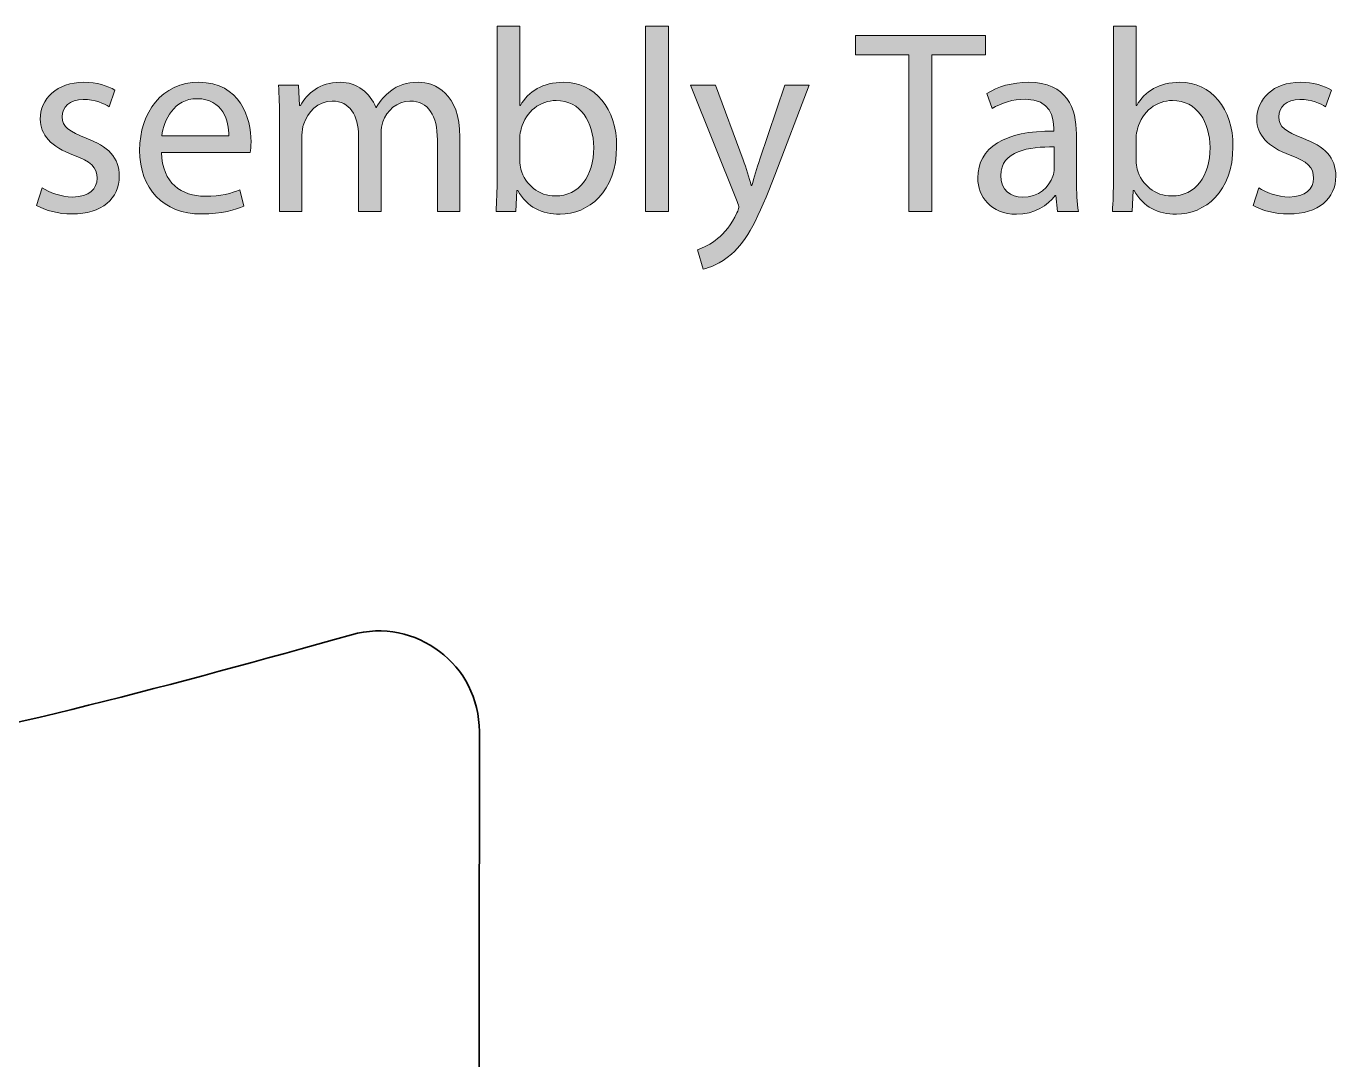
# Model space of a CAD drawing. Header units: inches. Extents: x 44 to 895, y -554 to -47.
# Drawn here: x 413.3 to 478.4, y -211.5 to -160.1 of the extents above; entities that cross this region are included whole.
import ezdxf

# ---------------------------------------------------------------- set-up
doc = ezdxf.new("R2010")
doc.units = ezdxf.units.IN
doc.header["$MEASUREMENT"] = 0
doc.layers.add('Layer 1', color=7, linetype='Continuous')

# ---------------------------------------------------------------- blocks, each defined once
blk = doc.blocks.new('block 7')
at = {"layer": 'Layer 1', "true_color": 0x231f20}
h = blk.add_hatch(color=179, dxfattribs=at)
h.dxf.hatch_style = 2
edge = h.paths.add_edge_path()
edge.add_spline(control_points=[(436.667, -169.345), (436.693, -168.917), (436.719, -168.282), (436.719, -167.725), (436.719, -167.725), (436.719, -160.142), (436.719, -160.142), (436.719, -160.142), (437.847, -160.142), (437.847, -160.142), (437.847, -160.142), (437.847, -164.082), (437.847, -164.082), (437.847, -164.082), (437.873, -164.082), (437.873, -164.082), (438.275, -163.382), (439.001, -162.929), (440.012, -162.929), (441.567, -162.929), (442.669, -164.225), (442.656, -166.131), (442.656, -168.373), (441.243, -169.488), (439.843, -169.488), (438.936, -169.488), (438.21, -169.138), (437.743, -168.308), (437.743, -168.308), (437.704, -168.308), (437.704, -168.308), (437.704, -168.308), (437.653, -169.345), (437.653, -169.345), (437.653, -169.345), (436.667, -169.345), (436.667, -169.345)], knot_values=[0, 0, 0, 0, 1, 1, 1, 2, 2, 2, 3, 3, 3, 4, 4, 4, 5, 5, 5, 6, 6, 6, 7, 7, 7, 8, 8, 8, 9, 9, 9, 10, 10, 10, 11, 11, 11, 12, 12, 12, 12], degree=3, periodic=1)
edge = h.paths.add_edge_path()
edge.add_spline(control_points=[(437.847, -166.831), (437.847, -166.973), (437.873, -167.116), (437.899, -167.245), (438.119, -168.036), (438.78, -168.58), (439.61, -168.58), (440.802, -168.58), (441.515, -167.608), (441.515, -166.17), (441.515, -164.912), (440.867, -163.836), (439.649, -163.836), (438.871, -163.836), (438.145, -164.368), (437.912, -165.236), (437.886, -165.366), (437.847, -165.522), (437.847, -165.703), (437.847, -165.703), (437.847, -166.831), (437.847, -166.831)], knot_values=[0, 0, 0, 0, 1, 1, 1, 2, 2, 2, 3, 3, 3, 4, 4, 4, 5, 5, 5, 6, 6, 6, 7, 7, 7, 7], degree=3, periodic=1)
h = blk.add_hatch(color=179, dxfattribs=at)
h.dxf.hatch_style = 2
h.paths.add_polyline_path([(444.096, -160.142), (445.237, -160.142), (445.237, -169.345), (444.096, -169.345)])
h = blk.add_hatch(color=179, dxfattribs=at)
h.dxf.hatch_style = 2
h.paths.add_polyline_path([(457.177, -161.568), (454.52, -161.568), (454.52, -160.609), (460.988, -160.609), (460.988, -161.568), (458.318, -161.568), (458.318, -169.345), (457.177, -169.345)])
h = blk.add_hatch(color=179, dxfattribs=at)
h.dxf.hatch_style = 2
edge = h.paths.add_edge_path()
edge.add_spline(control_points=[(467.289, -169.345), (467.315, -168.917), (467.341, -168.282), (467.341, -167.725), (467.341, -167.725), (467.341, -160.142), (467.341, -160.142), (467.341, -160.142), (468.469, -160.142), (468.469, -160.142), (468.469, -160.142), (468.469, -164.082), (468.469, -164.082), (468.469, -164.082), (468.495, -164.082), (468.495, -164.082), (468.897, -163.382), (469.623, -162.929), (470.634, -162.929), (472.189, -162.929), (473.291, -164.225), (473.278, -166.131), (473.278, -168.373), (471.865, -169.488), (470.465, -169.488), (469.558, -169.488), (468.832, -169.138), (468.365, -168.308), (468.365, -168.308), (468.326, -168.308), (468.326, -168.308), (468.326, -168.308), (468.275, -169.345), (468.275, -169.345), (468.275, -169.345), (467.289, -169.345), (467.289, -169.345)], knot_values=[0, 0, 0, 0, 1, 1, 1, 2, 2, 2, 3, 3, 3, 4, 4, 4, 5, 5, 5, 6, 6, 6, 7, 7, 7, 8, 8, 8, 9, 9, 9, 10, 10, 10, 11, 11, 11, 12, 12, 12, 12], degree=3, periodic=1)
edge = h.paths.add_edge_path()
edge.add_spline(control_points=[(468.469, -166.831), (468.469, -166.973), (468.495, -167.116), (468.521, -167.245), (468.741, -168.036), (469.402, -168.58), (470.232, -168.58), (471.424, -168.58), (472.137, -167.608), (472.137, -166.17), (472.137, -164.912), (471.489, -163.836), (470.271, -163.836), (469.493, -163.836), (468.767, -164.368), (468.534, -165.236), (468.508, -165.366), (468.469, -165.522), (468.469, -165.703), (468.469, -165.703), (468.469, -166.831), (468.469, -166.831)], knot_values=[0, 0, 0, 0, 1, 1, 1, 2, 2, 2, 3, 3, 3, 4, 4, 4, 5, 5, 5, 6, 6, 6, 7, 7, 7, 7], degree=3, periodic=1)
h = blk.add_hatch(color=179, dxfattribs=at)
h.dxf.hatch_style = 2
edge = h.paths.add_edge_path()
edge.add_spline(control_points=[(414.122, -168.179), (414.459, -168.399), (415.055, -168.632), (415.626, -168.632), (416.455, -168.632), (416.844, -168.218), (416.844, -167.699), (416.844, -167.154), (416.52, -166.856), (415.678, -166.545), (414.55, -166.144), (414.018, -165.522), (414.018, -164.769), (414.018, -163.759), (414.835, -162.929), (416.183, -162.929), (416.818, -162.929), (417.376, -163.11), (417.726, -163.318), (417.726, -163.318), (417.44, -164.147), (417.44, -164.147), (417.194, -163.992), (416.741, -163.784), (416.157, -163.784), (415.483, -163.784), (415.107, -164.173), (415.107, -164.64), (415.107, -165.158), (415.483, -165.392), (416.3, -165.703), (417.389, -166.118), (417.946, -166.662), (417.946, -167.595), (417.946, -168.697), (417.09, -169.475), (415.6, -169.475), (414.913, -169.475), (414.278, -169.306), (413.837, -169.047), (413.837, -169.047), (414.122, -168.179), (414.122, -168.179)], knot_values=[0, 0, 0, 0, 1, 1, 1, 2, 2, 2, 3, 3, 3, 4, 4, 4, 5, 5, 5, 6, 6, 6, 7, 7, 7, 8, 8, 8, 9, 9, 9, 10, 10, 10, 11, 11, 11, 12, 12, 12, 13, 13, 13, 14, 14, 14, 14], degree=3, periodic=1)
h = blk.add_hatch(color=179, dxfattribs=at)
h.dxf.hatch_style = 2
edge = h.paths.add_edge_path()
edge.add_spline(control_points=[(420.047, -166.416), (420.073, -167.958), (421.058, -168.593), (422.199, -168.593), (423.015, -168.593), (423.508, -168.451), (423.936, -168.269), (423.936, -168.269), (424.13, -169.086), (424.13, -169.086), (423.728, -169.267), (423.041, -169.475), (422.043, -169.475), (420.112, -169.475), (418.958, -168.205), (418.958, -166.312), (418.958, -164.419), (420.073, -162.929), (421.901, -162.929), (423.949, -162.929), (424.493, -164.731), (424.493, -165.884), (424.493, -166.118), (424.467, -166.299), (424.454, -166.416), (424.454, -166.416), (420.047, -166.416), (420.047, -166.416)], knot_values=[0, 0, 0, 0, 1, 1, 1, 2, 2, 2, 3, 3, 3, 4, 4, 4, 5, 5, 5, 6, 6, 6, 7, 7, 7, 8, 8, 8, 9, 9, 9, 9], degree=3, periodic=1)
edge = h.paths.add_edge_path()
edge.add_spline(control_points=[(423.391, -165.599), (423.404, -164.873), (423.093, -163.746), (421.81, -163.746), (420.656, -163.746), (420.151, -164.808), (420.06, -165.599), (420.06, -165.599), (423.391, -165.599), (423.391, -165.599)], knot_values=[0, 0, 0, 0, 1, 1, 1, 2, 2, 2, 3, 3, 3, 3], degree=3, periodic=1)
h = blk.add_hatch(color=179, dxfattribs=at)
h.dxf.hatch_style = 2
edge = h.paths.add_edge_path()
edge.add_spline(control_points=[(425.907, -164.769), (425.907, -164.121), (425.894, -163.59), (425.855, -163.072), (425.855, -163.072), (426.853, -163.072), (426.853, -163.072), (426.853, -163.072), (426.905, -164.082), (426.905, -164.082), (426.905, -164.082), (426.944, -164.082), (426.944, -164.082), (427.294, -163.486), (427.877, -162.929), (428.914, -162.929), (429.77, -162.929), (430.418, -163.448), (430.69, -164.186), (430.69, -164.186), (430.716, -164.186), (430.716, -164.186), (430.91, -163.836), (431.156, -163.564), (431.416, -163.37), (431.792, -163.084), (432.207, -162.929), (432.803, -162.929), (433.632, -162.929), (434.864, -163.473), (434.864, -165.651), (434.864, -165.651), (434.864, -169.345), (434.864, -169.345), (434.864, -169.345), (433.749, -169.345), (433.749, -169.345), (433.749, -169.345), (433.749, -165.794), (433.749, -165.794), (433.749, -164.588), (433.308, -163.862), (432.388, -163.862), (431.74, -163.862), (431.234, -164.342), (431.04, -164.899), (430.988, -165.055), (430.949, -165.262), (430.949, -165.469), (430.949, -165.469), (430.949, -169.345), (430.949, -169.345), (430.949, -169.345), (429.834, -169.345), (429.834, -169.345), (429.834, -169.345), (429.834, -165.586), (429.834, -165.586), (429.834, -164.588), (429.394, -163.862), (428.525, -163.862), (427.812, -163.862), (427.294, -164.433), (427.112, -165.003), (427.047, -165.171), (427.022, -165.366), (427.022, -165.56), (427.022, -165.56), (427.022, -169.345), (427.022, -169.345), (427.022, -169.345), (425.907, -169.345), (425.907, -169.345), (425.907, -169.345), (425.907, -164.769), (425.907, -164.769)], knot_values=[0, 0, 0, 0, 1, 1, 1, 2, 2, 2, 3, 3, 3, 4, 4, 4, 5, 5, 5, 6, 6, 6, 7, 7, 7, 8, 8, 8, 9, 9, 9, 10, 10, 10, 11, 11, 11, 12, 12, 12, 13, 13, 13, 14, 14, 14, 15, 15, 15, 16, 16, 16, 17, 17, 17, 18, 18, 18, 19, 19, 19, 20, 20, 20, 21, 21, 21, 22, 22, 22, 23, 23, 23, 24, 24, 24, 25, 25, 25, 25], degree=3, periodic=1)
h = blk.add_hatch(color=179, dxfattribs=at)
h.dxf.hatch_style = 2
edge = h.paths.add_edge_path()
edge.add_spline(control_points=[(447.57, -163.072), (447.57, -163.072), (448.944, -166.779), (448.944, -166.779), (449.087, -167.193), (449.243, -167.686), (449.346, -168.062), (449.346, -168.062), (449.372, -168.062), (449.372, -168.062), (449.489, -167.686), (449.618, -167.207), (449.774, -166.753), (449.774, -166.753), (451.018, -163.072), (451.018, -163.072), (451.018, -163.072), (452.224, -163.072), (452.224, -163.072), (452.224, -163.072), (450.513, -167.543), (450.513, -167.543), (449.696, -169.695), (449.139, -170.797), (448.361, -171.471), (447.804, -171.963), (447.246, -172.158), (446.961, -172.21), (446.961, -172.21), (446.676, -171.251), (446.676, -171.251), (446.961, -171.16), (447.337, -170.979), (447.674, -170.693), (447.985, -170.447), (448.374, -170.006), (448.633, -169.423), (448.685, -169.306), (448.724, -169.216), (448.724, -169.151), (448.724, -169.086), (448.698, -168.995), (448.646, -168.853), (448.646, -168.853), (446.326, -163.072), (446.326, -163.072), (446.326, -163.072), (447.57, -163.072), (447.57, -163.072)], knot_values=[0, 0, 0, 0, 1, 1, 1, 2, 2, 2, 3, 3, 3, 4, 4, 4, 5, 5, 5, 6, 6, 6, 7, 7, 7, 8, 8, 8, 9, 9, 9, 10, 10, 10, 11, 11, 11, 12, 12, 12, 13, 13, 13, 14, 14, 14, 15, 15, 15, 16, 16, 16, 16], degree=3, periodic=1)
h = blk.add_hatch(color=179, dxfattribs=at)
h.dxf.hatch_style = 2
edge = h.paths.add_edge_path()
edge.add_spline(control_points=[(464.566, -169.345), (464.566, -169.345), (464.476, -168.555), (464.476, -168.555), (464.476, -168.555), (464.437, -168.555), (464.437, -168.555), (464.087, -169.047), (463.413, -169.488), (462.518, -169.488), (461.248, -169.488), (460.6, -168.593), (460.6, -167.686), (460.6, -166.17), (461.948, -165.34), (464.372, -165.353), (464.372, -165.353), (464.372, -165.223), (464.372, -165.223), (464.372, -164.705), (464.229, -163.771), (462.946, -163.771), (462.363, -163.771), (461.754, -163.953), (461.313, -164.238), (461.313, -164.238), (461.054, -163.486), (461.054, -163.486), (461.572, -163.149), (462.324, -162.929), (463.115, -162.929), (465.033, -162.929), (465.5, -164.238), (465.5, -165.495), (465.5, -165.495), (465.5, -167.842), (465.5, -167.842), (465.5, -168.386), (465.526, -168.917), (465.603, -169.345), (465.603, -169.345), (464.566, -169.345), (464.566, -169.345)], knot_values=[0, 0, 0, 0, 1, 1, 1, 2, 2, 2, 3, 3, 3, 4, 4, 4, 5, 5, 5, 6, 6, 6, 7, 7, 7, 8, 8, 8, 9, 9, 9, 10, 10, 10, 11, 11, 11, 12, 12, 12, 13, 13, 13, 14, 14, 14, 14], degree=3, periodic=1)
edge = h.paths.add_edge_path()
edge.add_spline(control_points=[(464.398, -166.144), (463.153, -166.118), (461.741, -166.338), (461.741, -167.557), (461.741, -168.295), (462.233, -168.645), (462.817, -168.645), (463.633, -168.645), (464.152, -168.127), (464.333, -167.595), (464.372, -167.479), (464.398, -167.349), (464.398, -167.232), (464.398, -167.232), (464.398, -166.144), (464.398, -166.144)], knot_values=[0, 0, 0, 0, 1, 1, 1, 2, 2, 2, 3, 3, 3, 4, 4, 4, 5, 5, 5, 5], degree=3, periodic=1)
h = blk.add_hatch(color=179, dxfattribs=at)
h.dxf.hatch_style = 2
edge = h.paths.add_edge_path()
edge.add_spline(control_points=[(474.562, -168.179), (474.9, -168.399), (475.496, -168.632), (476.066, -168.632), (476.896, -168.632), (477.285, -168.218), (477.285, -167.699), (477.285, -167.154), (476.96, -166.856), (476.118, -166.545), (474.99, -166.144), (474.459, -165.522), (474.459, -164.769), (474.459, -163.759), (475.275, -162.929), (476.623, -162.929), (477.259, -162.929), (477.816, -163.11), (478.166, -163.318), (478.166, -163.318), (477.881, -164.147), (477.881, -164.147), (477.635, -163.992), (477.181, -163.784), (476.598, -163.784), (475.923, -163.784), (475.548, -164.173), (475.548, -164.64), (475.548, -165.158), (475.923, -165.392), (476.74, -165.703), (477.829, -166.118), (478.386, -166.662), (478.386, -167.595), (478.386, -168.697), (477.531, -169.475), (476.04, -169.475), (475.353, -169.475), (474.718, -169.306), (474.277, -169.047), (474.277, -169.047), (474.562, -168.179), (474.562, -168.179)], knot_values=[0, 0, 0, 0, 1, 1, 1, 2, 2, 2, 3, 3, 3, 4, 4, 4, 5, 5, 5, 6, 6, 6, 7, 7, 7, 8, 8, 8, 9, 9, 9, 10, 10, 10, 11, 11, 11, 12, 12, 12, 13, 13, 13, 14, 14, 14, 14], degree=3, periodic=1)
at = {"layer": 'Layer 1', "lineweight": 0}
for points in [[(444.096, -160.142), (445.237, -160.142), (445.237, -169.345), (444.096, -169.345), (444.096, -160.142)], [(457.177, -161.568), (454.52, -161.568), (454.52, -160.609), (460.988, -160.609), (460.988, -161.568), (458.318, -161.568), (458.318, -169.345), (457.177, -169.345), (457.177, -161.568)]]:
    blk.add_lwpolyline(points, dxfattribs=at)
for points, knots in [([(436.667, -169.345), (436.693, -168.917), (436.719, -168.282), (436.719, -167.725), (436.719, -167.725), (436.719, -160.142), (436.719, -160.142), (436.719, -160.142), (437.847, -160.142), (437.847, -160.142), (437.847, -160.142), (437.847, -164.082), (437.847, -164.082), (437.847, -164.082), (437.873, -164.082), (437.873, -164.082), (438.275, -163.382), (439.001, -162.929), (440.012, -162.929), (441.567, -162.929), (442.669, -164.225), (442.656, -166.131), (442.656, -168.373), (441.243, -169.488), (439.843, -169.488), (438.936, -169.488), (438.21, -169.138), (437.743, -168.308), (437.743, -168.308), (437.704, -168.308), (437.704, -168.308), (437.704, -168.308), (437.653, -169.345), (437.653, -169.345), (437.653, -169.345), (436.667, -169.345), (436.667, -169.345)], [0, 0, 0, 0, 1, 1, 1, 2, 2, 2, 3, 3, 3, 4, 4, 4, 5, 5, 5, 6, 6, 6, 7, 7, 7, 8, 8, 8, 9, 9, 9, 10, 10, 10, 11, 11, 11, 12, 12, 12, 12]), ([(467.289, -169.345), (467.315, -168.917), (467.341, -168.282), (467.341, -167.725), (467.341, -167.725), (467.341, -160.142), (467.341, -160.142), (467.341, -160.142), (468.469, -160.142), (468.469, -160.142), (468.469, -160.142), (468.469, -164.082), (468.469, -164.082), (468.469, -164.082), (468.495, -164.082), (468.495, -164.082), (468.897, -163.382), (469.623, -162.929), (470.634, -162.929), (472.189, -162.929), (473.291, -164.225), (473.278, -166.131), (473.278, -168.373), (471.865, -169.488), (470.465, -169.488), (469.558, -169.488), (468.832, -169.138), (468.365, -168.308), (468.365, -168.308), (468.326, -168.308), (468.326, -168.308), (468.326, -168.308), (468.275, -169.345), (468.275, -169.345), (468.275, -169.345), (467.289, -169.345), (467.289, -169.345)], [0, 0, 0, 0, 1, 1, 1, 2, 2, 2, 3, 3, 3, 4, 4, 4, 5, 5, 5, 6, 6, 6, 7, 7, 7, 8, 8, 8, 9, 9, 9, 10, 10, 10, 11, 11, 11, 12, 12, 12, 12]), ([(414.122, -168.179), (414.459, -168.399), (415.055, -168.632), (415.626, -168.632), (416.455, -168.632), (416.844, -168.218), (416.844, -167.699), (416.844, -167.154), (416.52, -166.856), (415.678, -166.545), (414.55, -166.144), (414.018, -165.522), (414.018, -164.769), (414.018, -163.759), (414.835, -162.929), (416.183, -162.929), (416.818, -162.929), (417.376, -163.11), (417.726, -163.318), (417.726, -163.318), (417.44, -164.147), (417.44, -164.147), (417.194, -163.992), (416.741, -163.784), (416.157, -163.784), (415.483, -163.784), (415.107, -164.173), (415.107, -164.64), (415.107, -165.158), (415.483, -165.392), (416.3, -165.703), (417.389, -166.118), (417.946, -166.662), (417.946, -167.595), (417.946, -168.697), (417.09, -169.475), (415.6, -169.475), (414.913, -169.475), (414.278, -169.306), (413.837, -169.047), (413.837, -169.047), (414.122, -168.179), (414.122, -168.179)], [0, 0, 0, 0, 1, 1, 1, 2, 2, 2, 3, 3, 3, 4, 4, 4, 5, 5, 5, 6, 6, 6, 7, 7, 7, 8, 8, 8, 9, 9, 9, 10, 10, 10, 11, 11, 11, 12, 12, 12, 13, 13, 13, 14, 14, 14, 14]), ([(420.047, -166.416), (420.073, -167.958), (421.058, -168.593), (422.199, -168.593), (423.015, -168.593), (423.508, -168.451), (423.936, -168.269), (423.936, -168.269), (424.13, -169.086), (424.13, -169.086), (423.728, -169.267), (423.041, -169.475), (422.043, -169.475), (420.112, -169.475), (418.958, -168.205), (418.958, -166.312), (418.958, -164.419), (420.073, -162.929), (421.901, -162.929), (423.949, -162.929), (424.493, -164.731), (424.493, -165.884), (424.493, -166.118), (424.467, -166.299), (424.454, -166.416), (424.454, -166.416), (420.047, -166.416), (420.047, -166.416)], [0, 0, 0, 0, 1, 1, 1, 2, 2, 2, 3, 3, 3, 4, 4, 4, 5, 5, 5, 6, 6, 6, 7, 7, 7, 8, 8, 8, 9, 9, 9, 9]), ([(425.907, -164.769), (425.907, -164.121), (425.894, -163.59), (425.855, -163.072), (425.855, -163.072), (426.853, -163.072), (426.853, -163.072), (426.853, -163.072), (426.905, -164.082), (426.905, -164.082), (426.905, -164.082), (426.944, -164.082), (426.944, -164.082), (427.294, -163.486), (427.877, -162.929), (428.914, -162.929), (429.77, -162.929), (430.418, -163.448), (430.69, -164.186), (430.69, -164.186), (430.716, -164.186), (430.716, -164.186), (430.91, -163.836), (431.156, -163.564), (431.416, -163.37), (431.792, -163.084), (432.207, -162.929), (432.803, -162.929), (433.632, -162.929), (434.864, -163.473), (434.864, -165.651), (434.864, -165.651), (434.864, -169.345), (434.864, -169.345), (434.864, -169.345), (433.749, -169.345), (433.749, -169.345), (433.749, -169.345), (433.749, -165.794), (433.749, -165.794), (433.749, -164.588), (433.308, -163.862), (432.388, -163.862), (431.74, -163.862), (431.234, -164.342), (431.04, -164.899), (430.988, -165.055), (430.949, -165.262), (430.949, -165.469), (430.949, -165.469), (430.949, -169.345), (430.949, -169.345), (430.949, -169.345), (429.834, -169.345), (429.834, -169.345), (429.834, -169.345), (429.834, -165.586), (429.834, -165.586), (429.834, -164.588), (429.394, -163.862), (428.525, -163.862), (427.812, -163.862), (427.294, -164.433), (427.112, -165.003), (427.047, -165.171), (427.022, -165.366), (427.022, -165.56), (427.022, -165.56), (427.022, -169.345), (427.022, -169.345), (427.022, -169.345), (425.907, -169.345), (425.907, -169.345), (425.907, -169.345), (425.907, -164.769), (425.907, -164.769)], [0, 0, 0, 0, 1, 1, 1, 2, 2, 2, 3, 3, 3, 4, 4, 4, 5, 5, 5, 6, 6, 6, 7, 7, 7, 8, 8, 8, 9, 9, 9, 10, 10, 10, 11, 11, 11, 12, 12, 12, 13, 13, 13, 14, 14, 14, 15, 15, 15, 16, 16, 16, 17, 17, 17, 18, 18, 18, 19, 19, 19, 20, 20, 20, 21, 21, 21, 22, 22, 22, 23, 23, 23, 24, 24, 24, 25, 25, 25, 25]), ([(447.57, -163.072), (447.57, -163.072), (448.944, -166.779), (448.944, -166.779), (449.087, -167.193), (449.243, -167.686), (449.346, -168.062), (449.346, -168.062), (449.372, -168.062), (449.372, -168.062), (449.489, -167.686), (449.618, -167.207), (449.774, -166.753), (449.774, -166.753), (451.018, -163.072), (451.018, -163.072), (451.018, -163.072), (452.224, -163.072), (452.224, -163.072), (452.224, -163.072), (450.513, -167.543), (450.513, -167.543), (449.696, -169.695), (449.139, -170.797), (448.361, -171.471), (447.804, -171.963), (447.246, -172.158), (446.961, -172.21), (446.961, -172.21), (446.676, -171.251), (446.676, -171.251), (446.961, -171.16), (447.337, -170.979), (447.674, -170.693), (447.985, -170.447), (448.374, -170.006), (448.633, -169.423), (448.685, -169.306), (448.724, -169.216), (448.724, -169.151), (448.724, -169.086), (448.698, -168.995), (448.646, -168.853), (448.646, -168.853), (446.326, -163.072), (446.326, -163.072), (446.326, -163.072), (447.57, -163.072), (447.57, -163.072)], [0, 0, 0, 0, 1, 1, 1, 2, 2, 2, 3, 3, 3, 4, 4, 4, 5, 5, 5, 6, 6, 6, 7, 7, 7, 8, 8, 8, 9, 9, 9, 10, 10, 10, 11, 11, 11, 12, 12, 12, 13, 13, 13, 14, 14, 14, 15, 15, 15, 16, 16, 16, 16]), ([(464.566, -169.345), (464.566, -169.345), (464.476, -168.555), (464.476, -168.555), (464.476, -168.555), (464.437, -168.555), (464.437, -168.555), (464.087, -169.047), (463.413, -169.488), (462.518, -169.488), (461.248, -169.488), (460.6, -168.593), (460.6, -167.686), (460.6, -166.17), (461.948, -165.34), (464.372, -165.353), (464.372, -165.353), (464.372, -165.223), (464.372, -165.223), (464.372, -164.705), (464.229, -163.771), (462.946, -163.771), (462.363, -163.771), (461.754, -163.953), (461.313, -164.238), (461.313, -164.238), (461.054, -163.486), (461.054, -163.486), (461.572, -163.149), (462.324, -162.929), (463.115, -162.929), (465.033, -162.929), (465.5, -164.238), (465.5, -165.495), (465.5, -165.495), (465.5, -167.842), (465.5, -167.842), (465.5, -168.386), (465.526, -168.917), (465.603, -169.345), (465.603, -169.345), (464.566, -169.345), (464.566, -169.345)], [0, 0, 0, 0, 1, 1, 1, 2, 2, 2, 3, 3, 3, 4, 4, 4, 5, 5, 5, 6, 6, 6, 7, 7, 7, 8, 8, 8, 9, 9, 9, 10, 10, 10, 11, 11, 11, 12, 12, 12, 13, 13, 13, 14, 14, 14, 14]), ([(474.562, -168.179), (474.9, -168.399), (475.496, -168.632), (476.066, -168.632), (476.896, -168.632), (477.285, -168.218), (477.285, -167.699), (477.285, -167.154), (476.96, -166.856), (476.118, -166.545), (474.99, -166.144), (474.459, -165.522), (474.459, -164.769), (474.459, -163.759), (475.275, -162.929), (476.623, -162.929), (477.259, -162.929), (477.816, -163.11), (478.166, -163.318), (478.166, -163.318), (477.881, -164.147), (477.881, -164.147), (477.635, -163.992), (477.181, -163.784), (476.598, -163.784), (475.923, -163.784), (475.548, -164.173), (475.548, -164.64), (475.548, -165.158), (475.923, -165.392), (476.74, -165.703), (477.829, -166.118), (478.386, -166.662), (478.386, -167.595), (478.386, -168.697), (477.531, -169.475), (476.04, -169.475), (475.353, -169.475), (474.718, -169.306), (474.277, -169.047), (474.277, -169.047), (474.562, -168.179), (474.562, -168.179)], [0, 0, 0, 0, 1, 1, 1, 2, 2, 2, 3, 3, 3, 4, 4, 4, 5, 5, 5, 6, 6, 6, 7, 7, 7, 8, 8, 8, 9, 9, 9, 10, 10, 10, 11, 11, 11, 12, 12, 12, 13, 13, 13, 14, 14, 14, 14]), ([(423.391, -165.599), (423.404, -164.873), (423.093, -163.746), (421.81, -163.746), (420.656, -163.746), (420.151, -164.808), (420.06, -165.599), (420.06, -165.599), (423.391, -165.599), (423.391, -165.599)], [0, 0, 0, 0, 1, 1, 1, 2, 2, 2, 3, 3, 3, 3]), ([(437.847, -166.831), (437.847, -166.973), (437.873, -167.116), (437.899, -167.245), (438.119, -168.036), (438.78, -168.58), (439.61, -168.58), (440.802, -168.58), (441.515, -167.608), (441.515, -166.17), (441.515, -164.912), (440.867, -163.836), (439.649, -163.836), (438.871, -163.836), (438.145, -164.368), (437.912, -165.236), (437.886, -165.366), (437.847, -165.522), (437.847, -165.703), (437.847, -165.703), (437.847, -166.831), (437.847, -166.831)], [0, 0, 0, 0, 1, 1, 1, 2, 2, 2, 3, 3, 3, 4, 4, 4, 5, 5, 5, 6, 6, 6, 7, 7, 7, 7]), ([(468.469, -166.831), (468.469, -166.973), (468.495, -167.116), (468.521, -167.245), (468.741, -168.036), (469.402, -168.58), (470.232, -168.58), (471.424, -168.58), (472.137, -167.608), (472.137, -166.17), (472.137, -164.912), (471.489, -163.836), (470.271, -163.836), (469.493, -163.836), (468.767, -164.368), (468.534, -165.236), (468.508, -165.366), (468.469, -165.522), (468.469, -165.703), (468.469, -165.703), (468.469, -166.831), (468.469, -166.831)], [0, 0, 0, 0, 1, 1, 1, 2, 2, 2, 3, 3, 3, 4, 4, 4, 5, 5, 5, 6, 6, 6, 7, 7, 7, 7]), ([(464.398, -166.144), (463.153, -166.118), (461.741, -166.338), (461.741, -167.557), (461.741, -168.295), (462.233, -168.645), (462.817, -168.645), (463.633, -168.645), (464.152, -168.127), (464.333, -167.595), (464.372, -167.479), (464.398, -167.349), (464.398, -167.232), (464.398, -167.232), (464.398, -166.144), (464.398, -166.144)], [0, 0, 0, 0, 1, 1, 1, 2, 2, 2, 3, 3, 3, 4, 4, 4, 5, 5, 5, 5])]:
    blk.add_open_spline(points, degree=3, knots=knots, dxfattribs=at)

msp = doc.modelspace()

# ---------------------------------------------------------------- linework, layer by layer
at = {"layer": 'Layer 1', "color": 179, "lineweight": 35, "true_color": 0x231f20}
msp.add_open_spline([(284.785, -454.505), (284.785, -454.505), (320.929, -454.505), (320.929, -454.505), (387.727, -454.505), (435.683, -396.96), (435.683, -326.82), (435.683, -326.82), (435.836, -195.203), (435.836, -195.203), (435.84, -191.885), (432.673, -189.488), (429.479, -190.386), (420.543, -192.901), (412.477, -195.051), (402.724, -196.891)], degree=3, knots=[0, 0, 0, 0, 1, 1, 1, 2, 2, 2, 3, 3, 3, 4, 4, 4, 5, 5, 5, 5], dxfattribs=at)

# ---------------------------------------------------------------- block references
at = {"layer": 'Layer 1'}
msp.add_blockref('block 7', (0, 0), dxfattribs=at)

doc.saveas('drawing.dxf')
